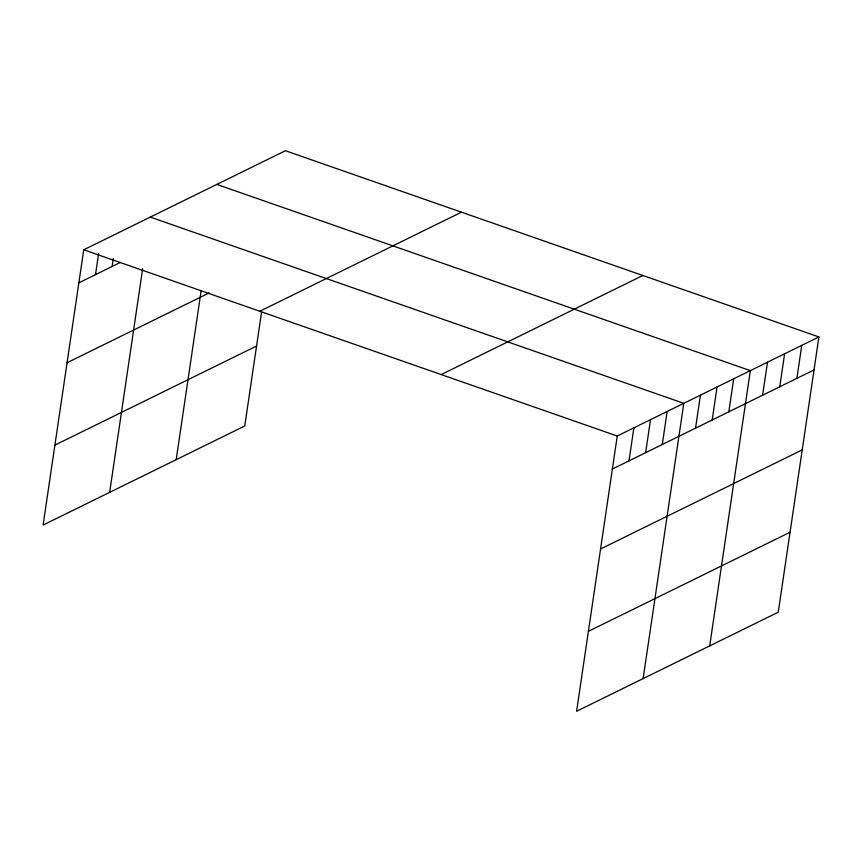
<?xml version="1.0" encoding="UTF-8"?>
<svg xmlns="http://www.w3.org/2000/svg" width="862" height="862" viewBox="0 0 862 862"><rect width="100%" height="100%" fill="white"/><g stroke="black" fill="none" stroke-linecap="round" stroke-linejoin="round"><path stroke-width="1.29" d="M818.9 336.945L617.246 436.021L576.592 711.279L778.257 612.203L818.9 336.945L285.408 150.721L83.743 249.797L43.1 525.055L244.754 425.979L261.585 312.044M95.51 274.622L98.624 253.503M112.146 266.455L113.321 258.535M109.646 492.364L142.661 268.761M176.193 459.661L201.148 290.688M629.001 460.847L633.882 427.854M645.638 452.669L650.519 419.675M662.275 444.501L667.156 411.497M643.138 678.577L683.792 403.33L150.29 217.105M695.548 428.155L700.429 395.152M712.195 419.977L717.065 386.984M728.832 411.799L733.702 378.806M709.695 645.886L750.339 370.628L216.836 184.414M762.601 395.205L767.482 362.212M779.744 386.79L784.614 353.786M796.887 378.364L801.757 345.371M78.873 282.801L120.464 262.36M67.064 362.74L209.304 292.864M259.796 311.257L461.461 212.181M54.909 445.115L256.564 346.028M441.193 374.571L642.847 275.495M612.365 469.025L814.03 369.949M600.566 548.965L802.22 449.889M588.401 631.329L790.055 532.253M83.743 249.797L617.246 436.021"/></g></svg>
